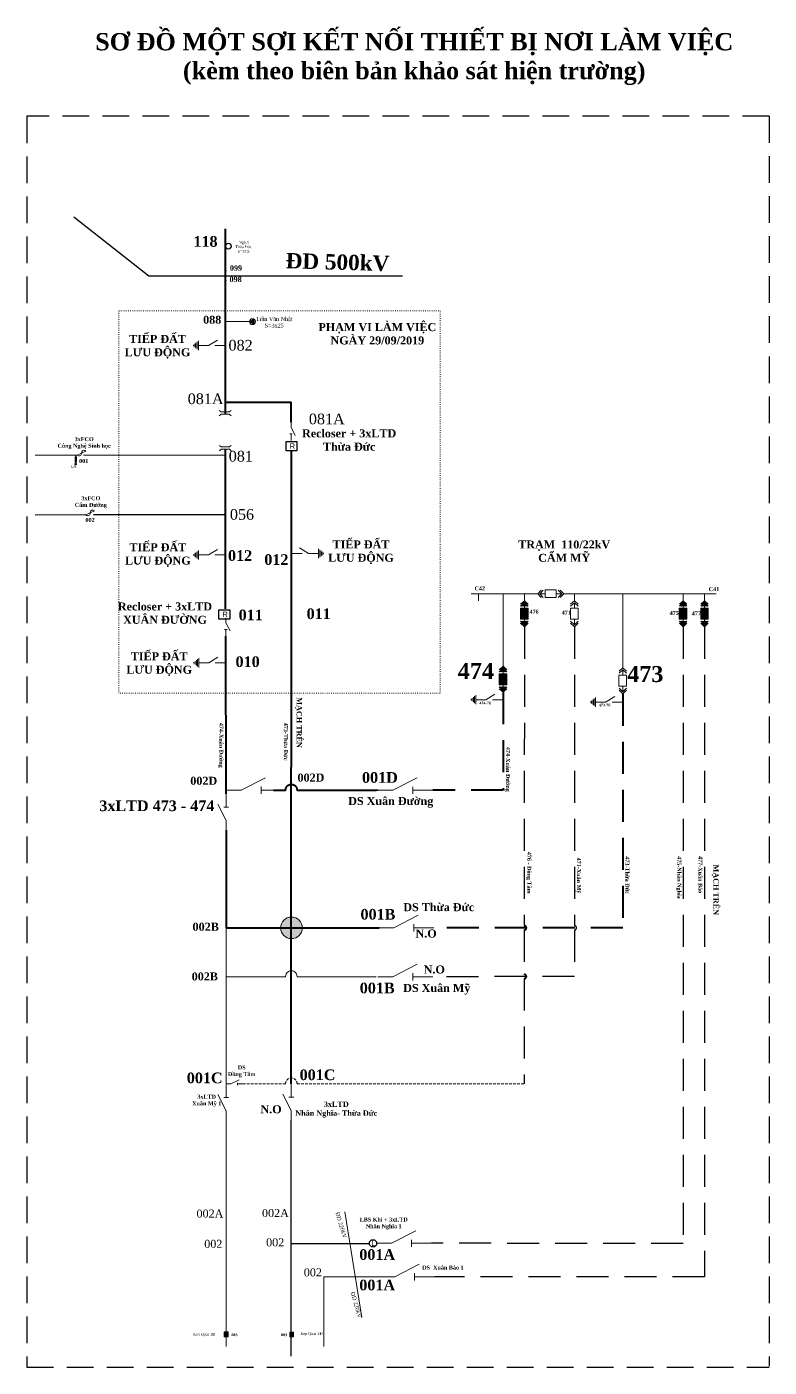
# Model space of a CAD drawing. Header units: inches. Extents: x 4393 to 9189, y -189 to 2360.
# Drawn here: x 8833.1 to 8972.2, y 1143.8 to 1395 of the extents above; entities that cross this region are included whole.
import ezdxf
from ezdxf.enums import TextEntityAlignment as Align

# ---------------------------------------------------------------- set-up
doc = ezdxf.new("R2010")
doc.units = ezdxf.units.IN
doc.header["$MEASUREMENT"] = 0
doc.linetypes.add('DASHED', pattern=[0.75, 0.5, -0.25])
doc.linetypes.add('DOT', pattern=[0.25, 0, -0.25])
for name, color, linetype, lineweight in [('Day 220kV', 6, 'Continuous', 30), ('Day 22kV', 1, 'Continuous', 25), ('TBA', 5, 'Continuous', 18), ('Text', 7, 'Continuous', 15), ('Thiet bi', 3, 'Continuous', 18)]:
    doc.layers.add(name, color=color, linetype=linetype, lineweight=lineweight)
doc.layers.add('TEXT477TANPHU', color=7, linetype='Continuous')
doc.styles.get("Standard").update_dxf_attribs({"font": 'arial.ttf'})
doc.styles.add('TimeNRoman', font='times.ttf')
doc.styles.add('TimeNRoman-B', font='timesbd.ttf')
pattern_1 = [(45, (752.08821, 22.21467), (-0.0883883476, 0.0883883476), [])]

# ---------------------------------------------------------------- blocks, each defined once
blk = doc.blocks.new('MAT CAT')
at = {"color": 0}
blk.add_lwpolyline([(-0.98, 4.76), (0.98, 4.76), (0.98, 1.94), (-0.98, 1.94)], close=True, dxfattribs=at)
for points in [[(-0.97, 5.81), (0, 6.7), (0.97, 5.81)], [(-0.97, 5.28), (0, 6.17), (0.97, 5.28)], [(0, 4.76), (0, 6.17)], [(-0.97, 1.42), (0, 0.53), (0.97, 1.42)], [(-0.97, 0.89), (0, 0), (0.97, 0.89)], [(0, 1.94), (0, 0.53)]]:
    blk.add_lwpolyline(points, dxfattribs=at)
blk = doc.blocks.new('NOI DAT')
at = {"color": 0}
for points in [[(0, 0.01), (0, -1.37)], [(0, -3.51), (0, -2.22), (-0.71, -1.04)], [(0.6, -3.51), (-0.6, -3.51)], [(-0.47, -3.67), (0.47, -3.67)], [(-0.34, -3.82), (0.34, -3.82)], [(-0.21, -3.98), (0.21, -3.98)], [(-0.08, -4.13), (0.08, -4.13)]]:
    blk.add_lwpolyline(points, dxfattribs=at)
blk = doc.blocks.new('ALTD')
at = {"color": 0}
for points in [[(3.38, 1.08), (1.27, 0), (0, 0)], [(2.99, 0.31), (2.99, -0.31)], [(2.99, 0), (4.73, 0)]]:
    blk.add_lwpolyline(points, dxfattribs=at)
blk = doc.blocks.new('FCO')
at = {"color": 0}
blk.add_lwpolyline([(0, 0, 0.707499), (1.13, 0.53, -0.707499), (2.26, 1.05, -5.301682)], format="xyb", dxfattribs=at)
blk.add_lwpolyline([(0, 0), (2.26, 1.05)], dxfattribs=at)
blk = doc.blocks.new('TBA 1P')
h = blk.add_hatch(color=4)
h.set_gradient(color1=(0, 0, 255), one_color=1, tint=1, name='SPHERICAL')
h.paths.add_polyline_path([(0.8, 0.8, 1), (-0.8, 0.8, 1)])
h.paths.add_polyline_path([(-0.77, 0.8, -1), (0.77, 0.8, -1)], flags=16)
at = {"color": 0}
for radius in [0.8, 0.769, 0.759, 0.759, 0.748, 0.737, 0.726, 0.715]:
    blk.add_circle((0, 0.8), radius, dxfattribs=at)
blk = doc.blocks.new('Re')
at = {"layer": 'Day 22kV', "color": 0}
blk.add_lwpolyline([(1873.3, 178.6), (1883.3, 178.6), (1883.3, 170.1), (1873.3, 170.1)], close=True, dxfattribs=at)
at = {"layer": 'TEXT477TANPHU', "color": 7, "true_color": 0xffffff, "insert": (1876.5, 176.9), "char_height": 5, "attachment_point": 1}
blk.add_mtext_dynamic_manual_height_columns('R', width=1.151, gutter_width=1, heights=[0], dxfattribs=at)
blk = doc.blocks.new('LBS khí')
blk.add_circle((1.1, -1.1), 3.4)
at = {"layer": 'TEXT477TANPHU', "color": 7, "true_color": 0xffffff, "insert": (-0.3, 1.4), "char_height": 5, "attachment_point": 1}
blk.add_mtext_dynamic_manual_height_columns('L', width=1.151, gutter_width=1, heights=[0], dxfattribs=at)
blk = doc.blocks.new('DUNG LUOI')
at = {"color": 0}
for points in [[(-1.01, -1.59), (-0.65, -1.1), (-0.65, 1.1), (-1.01, 1.59)], [(0.37, -1.59), (0, -1.1), (0, 1.1), (0.37, 1.59)]]:
    blk.add_lwpolyline(points, dxfattribs=at)
blk = doc.blocks.new('LA')
at = {"color": 0}
for p, q in [((0.33, -2.28), (0.53, -2.69)), ((0.33, -2.28), (0.74, -2.28)), ((0.33, -3.92), (0.33, -2.28)), ((0.33, -2.69), (0.74, -2.69)), ((0.33, -3.1), (0.74, -3.1)), ((0.33, -3.3), (0.74, -3.3)), ((0.33, -3.51), (0.74, -3.51)), ((0.33, -3.71), (0.74, -3.71)), ((0.74, -3.92), (0.33, -3.92)), ((0.52, -1.72), (0.52, -2.28)), ((0.53, -2.69), (0.74, -2.28)), ((0.53, -3.92), (0.53, -4.39)), ((0.74, -2.28), (0.74, -3.92)), ((0.88, -4.39), (0.14, -4.39)), ((0.22, -4.48), (0.8, -4.48)), ((0.3, -4.58), (0.72, -4.58)), ((0.38, -4.67), (0.64, -4.67)), ((0.46, -4.77), (0.56, -4.77))]:
    blk.add_line(p, q, dxfattribs=at)
blk = doc.blocks.new('TBA 3P')
h = blk.add_hatch(color=4)
h.set_gradient(color1=(0, 0, 255), one_color=1, tint=1, name='INVSPHERICAL')
h.paths.add_polyline_path([(-0.01, 1.58), (0, 1.6, 0.414214), (-0.8, 0.8, 0.131652), (-0.69, 0.4), (-0.68, 0.42, -0.12747), (-0.78, 0.8, -0.409402)])
h = blk.add_hatch(color=4)
h.set_gradient(color1=(0, 0, 255), one_color=1, tint=1, name='INVSPHERICAL')
h.paths.add_polyline_path([(0.8, 0.8, 1), (-0.8, 0.8, 1)])
h.paths.add_polyline_path([(-0.78, 0.8, -1), (0.78, 0.8, -1)], flags=16)
h = blk.add_hatch()
h.set_pattern_fill('AR-HBONE', color=4, scale=0.25, style=0)
h.paths.add_polyline_path([(0.69, 0.4), (0.67, 0.4, -0.566432), (-0.67, 0.4), (-0.69, 0.4, 0.57735)])
h = blk.add_hatch(color=4)
h.set_gradient(color1=(0, 0, 255), one_color=1, tint=1, name='SPHERICAL')
h.paths.add_polyline_path([(0, 1.6), (0.01, 1.58, -0.409402), (0.78, 0.8, -0.12747), (0.68, 0.42), (0.69, 0.4, 0.131652), (0.8, 0.8, 0.414214)])
at = {"color": 0}
blk.add_lwpolyline([(0, 1.6, 0, 1.39, 0), (0, 0.4, 0, 0, 0)], format="xyseb", dxfattribs=at)
blk.add_lwpolyline([(-0.69, 0.4), (0.69, 0.4), (0, 1.6)], close=True, dxfattribs=at)
for radius in [0.8, 0.778]:
    blk.add_circle((0, 0.8), radius, dxfattribs=at)

msp = doc.modelspace()

# ---------------------------------------------------------------- hatches: boundary and pattern name
at = {"layer": 'Text'}
h = msp.add_hatch(dxfattribs=at)
h.set_pattern_fill('ANSI31', color=3, style=0)
h.set_pattern_definition([(45, (741.18851, 22.21467), (-0.0883883476, 0.0883883476), [])])
edge = h.paths.add_edge_path()
edge.add_line((8925.62, 1283.59), (8926.33, 1282.94))
edge.add_line((8926.33, 1282.94), (8927.03, 1283.59))
edge = h.paths.add_edge_path()
edge.add_line((8925.62, 1283.21), (8926.33, 1282.56))
edge.add_line((8926.33, 1282.56), (8927.03, 1283.21))
edge = h.paths.add_edge_path()
edge.add_line((8925.62, 1286.39), (8926.33, 1287.04))
edge.add_line((8926.33, 1287.04), (8927.03, 1286.39))
h.paths.add_polyline_path([(8925.62, 1286.01), (8927.04, 1286.01), (8927.04, 1283.97), (8925.62, 1283.97)])
edge = h.paths.add_edge_path()
edge.add_line((8925.62, 1286.77), (8926.33, 1287.42))
edge.add_line((8926.33, 1287.42), (8927.03, 1286.77))
edge = h.paths.add_edge_path()
edge.add_line((8926.33, 1283.97), (8926.33, 1282.94))
edge = h.paths.add_edge_path()
edge.add_line((8926.33, 1286.01), (8926.33, 1287.04))
h = msp.add_hatch(dxfattribs=at)
h.set_pattern_fill('ANSI31', color=3, style=0)
h.set_pattern_definition(pattern_1)
edge = h.paths.add_edge_path()
edge.add_line((8955.39, 1283.59), (8956.09, 1282.94))
edge.add_line((8956.09, 1282.94), (8956.8, 1283.59))
edge = h.paths.add_edge_path()
edge.add_line((8955.39, 1283.21), (8956.09, 1282.56))
edge.add_line((8956.09, 1282.56), (8956.8, 1283.21))
edge = h.paths.add_edge_path()
edge.add_line((8955.39, 1286.39), (8956.09, 1287.04))
edge.add_line((8956.09, 1287.04), (8956.8, 1286.39))
h.paths.add_polyline_path([(8955.39, 1286.01), (8956.8, 1286.01), (8956.8, 1283.97), (8955.39, 1283.97)])
edge = h.paths.add_edge_path()
edge.add_line((8955.39, 1286.77), (8956.09, 1287.42))
edge.add_line((8956.09, 1287.42), (8956.8, 1286.77))
edge = h.paths.add_edge_path()
edge.add_line((8956.09, 1283.97), (8956.09, 1282.94))
edge = h.paths.add_edge_path()
edge.add_line((8956.09, 1286.01), (8956.09, 1287.04))
h = msp.add_hatch(dxfattribs=at)
h.set_pattern_fill('ANSI31', color=3, style=0)
h.set_pattern_definition(pattern_1)
edge = h.paths.add_edge_path()
edge.add_line((8959.38, 1283.59), (8960.09, 1282.94))
edge.add_line((8960.09, 1282.94), (8960.79, 1283.59))
edge = h.paths.add_edge_path()
edge.add_line((8959.38, 1283.21), (8960.09, 1282.56))
edge.add_line((8960.09, 1282.56), (8960.79, 1283.21))
edge = h.paths.add_edge_path()
edge.add_line((8959.38, 1286.39), (8960.09, 1287.04))
edge.add_line((8960.09, 1287.04), (8960.79, 1286.39))
h.paths.add_polyline_path([(8959.38, 1286.01), (8960.8, 1286.01), (8960.8, 1283.97), (8959.38, 1283.97)])
edge = h.paths.add_edge_path()
edge.add_line((8959.38, 1286.77), (8960.09, 1287.42))
edge.add_line((8960.09, 1287.42), (8960.79, 1286.77))
edge = h.paths.add_edge_path()
edge.add_line((8960.09, 1283.97), (8960.09, 1282.94))
edge = h.paths.add_edge_path()
edge.add_line((8960.09, 1286.01), (8960.09, 1287.04))
h = msp.add_hatch(dxfattribs=at)
h.set_pattern_fill('ANSI31', color=3, style=0)
h.set_pattern_definition([(45, (741.18851, 9.93638), (-0.0883883476, 0.0883883476), [])])
edge = h.paths.add_edge_path()
edge.add_line((8921.63, 1271.31), (8922.33, 1270.67))
edge.add_line((8922.33, 1270.67), (8923.04, 1271.31))
edge = h.paths.add_edge_path()
edge.add_line((8921.63, 1270.93), (8922.33, 1270.28))
edge.add_line((8922.33, 1270.28), (8923.04, 1270.93))
edge = h.paths.add_edge_path()
edge.add_line((8921.63, 1274.11), (8922.33, 1274.76))
edge.add_line((8922.33, 1274.76), (8923.04, 1274.11))
h.paths.add_polyline_path([(8921.63, 1273.73), (8923.04, 1273.73), (8923.04, 1271.69), (8921.63, 1271.69)])
edge = h.paths.add_edge_path()
edge.add_line((8921.63, 1274.5), (8922.33, 1275.14))
edge.add_line((8922.33, 1275.14), (8923.04, 1274.5))
edge = h.paths.add_edge_path()
edge.add_line((8922.33, 1271.69), (8922.33, 1270.67))
edge = h.paths.add_edge_path()
edge.add_line((8922.33, 1273.73), (8922.33, 1274.76))
h = msp.add_hatch(color=1, dxfattribs=at)
edge = h.paths.add_edge_path()
edge.add_arc((8882.67, 1226.11), 2.02, 0, 360)
at = {"layer": 'Text', "lineweight": 15}
h = msp.add_hatch(dxfattribs=at)
h.set_pattern_fill('ANSI38', color=4, scale=0.5, style=0)
h.set_pattern_definition([(45, (8727.08201, 262.083547), (-0.044194174, 0.044194174), []), (135, (8727.08201, 262.083547), (-0.1325825215, 0.044194174), [0.15625, -0.09375])])
h.paths.add_polyline_path([(8870.79, 1150.39), (8870.06, 1150.39), (8870.06, 1149.48), (8870.79, 1149.48)])
h = msp.add_hatch(dxfattribs=at)
h.set_pattern_fill('ANSI38', color=4, scale=0.5, style=0)
h.set_pattern_definition([(45, (8739.358676, 262.031865), (-0.044194174, 0.044194174), []), (135, (8739.358676, 262.031865), (-0.1325825215, 0.044194174), [0.15625, -0.09375])])
h.paths.add_polyline_path([(8883.07, 1150.34), (8882.34, 1150.34), (8882.34, 1149.43), (8883.07, 1149.43)])

# ---------------------------------------------------------------- linework, layer by layer
at = {"layer": 'Day 220kV', "color": 6}
for p, q in [((8841.89, 1359.38), (8855.96, 1348.34)), ((8855.96, 1348.34), (8903.46, 1348.34))]:
    msp.add_line(p, q, dxfattribs=at)
at = {"layer": 'Day 220kV', "lineweight": 15}
msp.add_lwpolyline([(8895.85, 1153.05), (8892.7, 1172.89)], dxfattribs=at)
at = {"layer": 'Day 22kV', "color": 4, "lineweight": 40}
for p, q in [((8882.6, 1320.89), (8882.59, 1324.66)), ((8882.64, 1196.9), (8882.69, 1315.54))]:
    msp.add_line(p, q, dxfattribs=at)
at = {"layer": 'Day 22kV', "color": 50, "lineweight": 40}
msp.add_line((8870.44, 1251.26), (8870.37, 1280.78), dxfattribs=at)
at = {"layer": 'Day 22kV', "color": 50, "lineweight": 35}
msp.add_line((8898.88, 1251.9), (8883.73, 1251.91), dxfattribs=at)
at = {"layer": 'Day 22kV', "color": 2, "linetype": 'DASHED', "lineweight": 40, "ltscale": 12}
msp.add_line((8922.33, 1251.91), (8909.17, 1251.9), dxfattribs=at)
at = {"layer": 'Day 22kV', "color": 2, "lineweight": 40}
msp.add_line((8870.45, 1244.4), (8870.44, 1226.13), dxfattribs=at)
at = {"layer": 'Day 22kV', "color": 4, "lineweight": 40}
for points in [[(8870.31, 1322.38), (8870.31, 1357.13)], [(8870.31, 1324.66), (8882.61, 1324.66)], [(8882.63, 1226.13), (8899.08, 1226.13)]]:
    msp.add_lwpolyline(points, dxfattribs=at)
at = {"layer": 'Day 22kV', "color": 4, "lineweight": 15}
msp.add_lwpolyline([(8870.31, 1339.75), (8874.79, 1339.75)], dxfattribs=at)
at = {"layer": 'Day 22kV', "color": 50, "lineweight": 15}
for points in [[(8842.51, 1314.73), (8834.6, 1314.73)], [(8843.67, 1314.73), (8870.31, 1314.73)]]:
    msp.add_lwpolyline(points, dxfattribs=at)
at = {"layer": 'Day 22kV', "color": 50, "lineweight": 40}
for points in [[(8870.31, 1307.76), (8870.31, 1315.82)], [(8870.33, 1285.93), (8870.29, 1310.27), (8870.29, 1310.27)]]:
    msp.add_lwpolyline(points, dxfattribs=at)
at = {"layer": 'Day 22kV', "color": 50, "lineweight": 30}
for points in [[(8844.15, 1303.51), (8834.6, 1303.5)], [(8870.3, 1303.52), (8845.53, 1303.52)]]:
    msp.add_lwpolyline(points, dxfattribs=at)
at = {"layer": 'Day 22kV', "lineweight": 15, "const_width": 0.227}
for points in [[(8916.35, 1288.74), (8928.85, 1288.74)], [(8933.72, 1288.74), (8962.34, 1288.74)]]:
    msp.add_lwpolyline(points, dxfattribs=at)
at = {"layer": 'Day 22kV', "lineweight": 15}
for points in [[(8917.7, 1287.42), (8917.7, 1288.74)], [(8922.33, 1275.22), (8922.33, 1288.74)], [(8926.33, 1287.42), (8926.33, 1288.74)], [(8935.71, 1287.42), (8935.71, 1288.74)], [(8944.78, 1274.86), (8944.78, 1288.74)], [(8956.09, 1287.42), (8956.09, 1288.74)], [(8960.09, 1287.42), (8960.09, 1288.74)]]:
    msp.add_lwpolyline(points, dxfattribs=at)
at = {"layer": 'Day 22kV', "linetype": 'DASHED', "lineweight": 25, "ltscale": 12}
msp.add_lwpolyline([(8956.09, 1282.56), (8956.09, 1166.97), (8908.93, 1166.98)], dxfattribs=at)
at = {"layer": 'Day 22kV', "color": 5, "linetype": 'DASHED', "lineweight": 25, "ltscale": 12}
msp.add_lwpolyline([(8960.09, 1282.56), (8960.09, 1160.69), (8909.54, 1160.69)], dxfattribs=at)
at = {"layer": 'Day 22kV', "color": 30, "linetype": 'DASHED', "lineweight": 25, "ltscale": 12}
for points in [[(8926.33, 1282.56), (8926.31, 1226.53)], [(8926.31, 1225.72), (8926.3, 1217.4)], [(8926.3, 1216.6), (8926.29, 1196.86)]]:
    msp.add_lwpolyline(points, dxfattribs=at)
at = {"layer": 'Day 22kV', "color": 6, "linetype": 'DASHED', "lineweight": 25, "ltscale": 12}
for points in [[(8935.71, 1282.56), (8935.71, 1226.53)], [(8935.71, 1225.73), (8935.71, 1216.99), (8909.17, 1216.95)]]:
    msp.add_lwpolyline(points, dxfattribs=at)
at = {"layer": 'Day 22kV', "color": 4, "linetype": 'DASHED', "lineweight": 40, "ltscale": 12}
msp.add_lwpolyline([(8944.78, 1270), (8944.78, 1226.13), (8909.37, 1226.13)], dxfattribs=at)
at = {"layer": 'Day 22kV', "color": 2, "linetype": 'DASHED', "lineweight": 40, "ltscale": 12}
msp.add_lwpolyline([(8922.33, 1270.28), (8922.33, 1251.91)], dxfattribs=at)
at = {"layer": 'Day 22kV', "color": 50, "lineweight": 40}
msp.add_lwpolyline([(8879.29, 1251.91), (8881.57, 1251.91, -1.034498), (8883.73, 1251.91), (8898.53, 1251.91)], format="xyb", dxfattribs=at)
at = {"layer": 'Day 22kV', "color": 2, "lineweight": 40}
msp.add_lwpolyline([(8870.44, 1226.13), (8882.63, 1226.13)], dxfattribs=at)
at = {"layer": 'Day 22kV', "color": 6, "lineweight": 15}
msp.add_lwpolyline([(8870.44, 1196.86), (8870.44, 1226.13)], dxfattribs=at)
msp.add_lwpolyline([(8870.44, 1216.95), (8881.56, 1216.95, -1.034498), (8883.72, 1216.95), (8898.53, 1216.95)], format="xyb", dxfattribs=at)
at = {"layer": 'Day 22kV', "color": 30, "linetype": 'DASHED', "lineweight": 15}
msp.add_lwpolyline([(8873.56, 1196.86), (8881.56, 1196.86, -1.034498), (8883.72, 1196.86), (8926.29, 1196.85)], format="xyb", dxfattribs=at)
at = {"layer": 'Day 22kV', "color": 30, "lineweight": 15}
msp.add_lwpolyline([(8870.4, 1147.65), (8870.44, 1190)], dxfattribs=at)
at = {"layer": 'Day 22kV', "lineweight": 30}
for points in [[(8882.64, 1145.8), (8882.64, 1146.59), (8882.64, 1190.04)], [(8882.69, 1166.97), (8897.26, 1166.97)]]:
    msp.add_lwpolyline(points, dxfattribs=at)
at = {"layer": 'Day 22kV', "color": 5, "lineweight": 15}
for points in [[(8888.76, 1147.65), (8888.76, 1160.7)], [(8888.76, 1160.7), (8899.25, 1160.69)]]:
    msp.add_lwpolyline(points, dxfattribs=at)
at = {"layer": 'Day 22kV', "color": 4, "lineweight": 15}
for centre in [(8870.31, 1349.34), (8870.31, 1347.38)]:
    msp.add_circle(centre, 0.112, dxfattribs=at)
at = {"layer": 'Day 22kV', "color": 30, "linetype": 'DASHED', "lineweight": 40, "ltscale": 12}
for centre in [(8926.31, 1226.12), (8926.3, 1217)]:
    msp.add_arc(centre, 0.403, 269.9073, 89.9073, dxfattribs=at)
at = {"layer": 'Day 22kV', "color": 6, "linetype": 'DASHED', "lineweight": 25, "ltscale": 12}
msp.add_arc((8935.71, 1226.13), 0.403, 270, 90, dxfattribs=at)
at = {"layer": 'Text', "color": 3}
msp.add_line((8882.61, 1324.66), (8882.61, 1322.7), dxfattribs=at)
at = {"layer": 'Text', "color": 3, "linetype": 'DASHED', "lineweight": 30, "ltscale": 10}
for points in [[(8972.23, 1378.25), (8833.05, 1378.24), (8833.05, 1143.76), (8972.23, 1143.76)], [(8972.23, 1378.25), (8972.23, 1143.93)]]:
    msp.add_lwpolyline(points, dxfattribs=at)
at = {"layer": 'Text', "color": 7, "linetype": 'DOT'}
msp.add_lwpolyline([(8850.33, 1341.78), (8910.53, 1341.78), (8910.53, 1270.1), (8850.33, 1270.1)], close=True, dxfattribs=at)
at = {"layer": 'Text', "color": 4, "lineweight": 15}
for points in [[(8870.06, 1150.39), (8870.79, 1150.39), (8870.79, 1149.48), (8870.06, 1149.48)], [(8882.34, 1150.34), (8883.07, 1150.34), (8883.07, 1149.43), (8882.34, 1149.43)]]:
    msp.add_lwpolyline(points, close=True, dxfattribs=at)
at = {"layer": 'Text', "color": 4}
msp.add_circle((8882.67, 1226.11), 2.02, dxfattribs=at)

# ---------------------------------------------------------------- block references
at = {"color": 0, "lineweight": 15, "xscale": 0.2015999999994165, "yscale": 0.2015999999998712, "zscale": 0.2016}
msp.add_blockref('LBS khí', (8897.73, 1167.2), dxfattribs=at)
at = {"layer": 'Day 22kV', "color": 0, "lineweight": 15, "xscale": 0.2015999999994165, "yscale": 0.2015999999998712, "zscale": 0.2016}
for p in [(8504.03, 1281.26), (8491.42, 1249.71)]:
    msp.add_blockref('Re', p, dxfattribs=at)
at = {"layer": 'TBA', "lineweight": 15, "xscale": 0.6955200000002151, "yscale": 0.6955199999999877, "zscale": 0.6955200000001468}
msp.add_blockref('TBA 1P', (8870.84, 1353.34), dxfattribs=at)
at = {"layer": 'TBA', "lineweight": 15, "xscale": 0.6955199999999877, "yscale": 0.6955199999999877, "zscale": 0.6955200000001468, "rotation": 90}
msp.add_blockref('TBA 3P', (8875.91, 1339.75), dxfattribs=at)
at = {"layer": 'Thiet bi', "lineweight": 15}
for name, p, xscale, yscale, zscale, rotation in [('NOI DAT', (8870.31, 1335.28), 1.451520000000073, 1.451520000000073, 1.451520000000147, 270), ('DUNG LUOI', (8870.25, 1322.38), 0.6955199999999877, 0.6955199999999877, 0.6955200000001468, 270), ('ALTD', (8882.6, 1320.89), 0.7257600000000366, 0.7257600000000366, 0.7257600000000735, 270), ('DUNG LUOI', (8870.26, 1315.82), 0.6955199999999877, 0.6955199999999877, 0.6955200000001468, 270), ('NOI DAT', (8870.31, 1296.01), 1.451520000000073, 1.451520000000073, 1.451520000000147, 270), ('NOI DAT', (8882.67, 1296.29), -1.451520000000076, 1.451520000000078, 1.451520000000147, 90.10174634688583), ('MAT CAT', (8928.85, 1288.74), 0.7257600000000366, 0.7257600000000366, 0.7257600000000735, 270), ('ALTD', (8870.37, 1284.22), 0.7257600000000366, 0.7257600000000366, 0.7257600000000735, 270), ('NOI DAT', (8870.38, 1275.8), 1.451520000000073, 1.451520000000073, 1.451520000000147, 270), ('NOI DAT', (8922.33, 1268.89), 1.451520000000073, 1.451520000000073, 1.451520000000147, 270), ('NOI DAT', (8944.77, 1268.44), 1.451520000000073, 1.451520000000073, 1.451520000000147, 270), ('ALTD', (8870.44, 1244.4), 1.451520000000073, 1.451520000000073, 1.451520000000147, 90), ('ALTD', (8870.44, 1190), 1.451520000000073, 1.451520000000073, 1.451520000000147, 90), ('ALTD', (8882.64, 1190.04), 1.451520000000073, 1.451520000000073, 1.451520000000147, 90)]:
    msp.add_blockref(name, p, dxfattribs=dict(at, xscale=xscale, yscale=yscale, zscale=zscale, rotation=rotation))
for name, p, xscale, yscale, zscale in [('LA', (8841.93, 1315.76), 0.6037500000002183, 0.6037500000002183, 0.6037500000001272), ('FCO', (8842.51, 1314.73), 0.725760000000264, 0.7257600000000366, 0.7257600000000735), ('FCO', (8844.11, 1303.52), 0.725760000000264, 0.7257600000000366, 0.7257600000000735), ('MAT CAT', (8926.33, 1282.56), 0.725760000000264, 0.7257600000000366, 0.7257600000000735), ('MAT CAT', (8935.71, 1282.56), 0.725760000000264, 0.7257600000000366, 0.7257600000000735), ('MAT CAT', (8956.09, 1282.56), 0.725760000000264, 0.7257600000000366, 0.7257600000000735), ('MAT CAT', (8960.09, 1282.56), 0.725760000000264, 0.7257600000000366, 0.7257600000000735), ('MAT CAT', (8922.33, 1270.28), 0.725760000000264, 0.7257600000000366, 0.7257600000000735), ('MAT CAT', (8944.78, 1270), 0.725760000000264, 0.7257600000000366, 0.7257600000000735), ('ALTD', (8870.45, 1251.91), 2.177279999999882, 2.177280000000337, 2.17728000000022), ('ALTD', (8898.88, 1251.9), 2.177279999999882, 2.177280000000337, 2.17728000000022), ('ALTD', (8899.08, 1226.13), 2.177279999999882, 2.177280000000337, 2.17728000000022), ('ALTD', (8898.88, 1216.95), 2.177279999999882, 2.177280000000337, 2.17728000000022), ('ALTD', (8870.41, 1196.86), 0.725760000000264, 0.7257600000000366, 0.7257600000000735), ('ALTD', (8898.63, 1166.98), 2.177279999999882, 2.177280000000337, 2.17728000000022), ('ALTD', (8899.25, 1160.69), 2.177279999999882, 2.177280000000337, 2.17728000000022)]:
    msp.add_blockref(name, p, dxfattribs=dict(at, xscale=xscale, yscale=yscale, zscale=zscale))

# ---------------------------------------------------------------- texts
at = {"layer": 'Text', "color": 4, "lineweight": 15}
for s, height, style, p in [('118', 2, 'TimeNRoman-B', (8866.55, 1353.79)), ('099', 1, 'TimeNRoman-B', (8872.27, 1349.3)), ('098', 1, 'TimeNRoman-B', (8872.2, 1347.17)), ('088', 1.5, 'TimeNRoman-B', (8867.81, 1339.36)), ('LA', 0.5, 'TimeNRoman', (8841.81, 1312.41)), ('001', 0.75, 'TimeNRoman-B', (8843.71, 1313.24)), ('002', 0.75, 'TimeNRoman-B', (8844.92, 1302.2)), ('C42', 0.75, 'TimeNRoman-B', (8917.97, 1289.39)), ('C41', 0.75, 'TimeNRoman-B', (8961.87, 1289.23)), ('476', 0.75, 'TimeNRoman-B', (8928.15, 1285.01)), ('471', 0.75, 'TimeNRoman-B', (8934.18, 1284.84)), ('475', 0.75, 'TimeNRoman-B', (8954.42, 1284.75)), ('477', 0.75, 'TimeNRoman-B', (8958.56, 1284.69)), ('474', 3, 'TimeNRoman-B', (8917.23, 1272.76)), ('473', 3, 'TimeNRoman-B', (8949, 1272.2)), ('002D', 1.5, 'TimeNRoman-B', (8866.22, 1252.94)), ('002D', 1.5, 'TimeNRoman-B', (8886.32, 1253.54)), ('002B', 1.508, 'TimeNRoman-B', (8866.59, 1225.57)), ('002B', 1.5, 'TimeNRoman-B', (8866.42, 1216.26)), ('002A', 1.5, 'TimeNRoman', (8879.66, 1171.91)), ('002A', 1.5, 'TimeNRoman', (8867.39, 1171.81)), ('002', 1.5, 'TimeNRoman', (8868.02, 1166.14)), ('002', 1.5, 'TimeNRoman', (8879.62, 1166.41)), ('002', 1.5, 'TimeNRoman', (8886.68, 1160.78)), ('003', 0.5, 'TimeNRoman-B', (8871.98, 1149.58)), ('003', 0.5, 'TimeNRoman-B', (8881.3, 1149.58))]:
    msp.add_text(s, height=height, dxfattribs=dict(at, style=style)).set_placement(p, align=Align.CENTER)
at = {"layer": 'Text', "style": 'TimeNRoman-B'}
msp.add_text('ÐD 500kV', height=2.88, rotation=358.3413, dxfattribs=at).set_placement((8891.26, 1349.49), align=Align.CENTER)
at = {"layer": 'Text', "color": 2, "lineweight": 15}
for s, style, p in [('082', 'TimeNRoman', (8873.13, 1334.33)), ('081A', 'TimeNRoman', (8866.58, 1324.29)), ('081A', 'TimeNRoman', (8889.29, 1320.51)), ('081', 'TimeNRoman', (8873.18, 1313.53)), ('056', 'TimeNRoman', (8873.39, 1302.61)), ('012', 'TimeNRoman-B', (8873.04, 1294.9)), ('012', 'TimeNRoman-B', (8879.84, 1294.15)), ('011', 'TimeNRoman-B', (8875.03, 1283.77)), ('011', 'TimeNRoman-B', (8887.77, 1284)), ('010', 'TimeNRoman-B', (8874.45, 1275.01)), ('001D', 'TimeNRoman-B', (8899.25, 1253.31)), ('001B', 'TimeNRoman-B', (8898.88, 1227.66)), ('001B ', 'TimeNRoman-B', (8899.12, 1213.84)), ('001C ', 'TimeNRoman-B', (8866.78, 1196.99)), ('001C ', 'TimeNRoman-B', (8887.93, 1197.57)), ('001A ', 'TimeNRoman-B', (8899.12, 1163.87)), ('001A ', 'TimeNRoman-B', (8899.12, 1158.16))]:
    msp.add_text(s, height=2, dxfattribs=dict(at, style=style)).set_placement(p, align=Align.CENTER)
at = {"layer": 'Text', "color": 2, "lineweight": 15, "style": 'TimeNRoman-B'}
for p in [(8883.62, 1264.59), (8961.76, 1233.25)]:
    msp.add_text('MẠCH TRÊN', height=1, rotation=270, dxfattribs=at).set_placement(p, align=Align.CENTER)
at = {"layer": 'Text', "color": 4, "lineweight": 15}
for s, height, rotation, style, p in [('474-76', 0.5, 0.8, 'TimeNRoman-B', (8918.98, 1268.01)), ('473-76', 0.5, 0.8, 'TimeNRoman-B', (8941.37, 1267.62)), ('ÐD 220kV', 0.75, 286.299, 'TimeNRoman', (8891.62, 1170.29)), ('ÐD 220kV', 0.75, 286.299, 'TimeNRoman', (8894.45, 1155.35))]:
    msp.add_text(s, height=height, rotation=rotation, dxfattribs=dict(at, style=style)).set_placement(p, align=Align.CENTER)
at = {"layer": 'Text', "color": 4, "lineweight": 15, "attachment_point": 5}
for s, insert, char_height, width, style in [('{\\fTimes New Roman|b1|i0|c0|p18;SƠ ĐỒ MỘT SỢI KẾT NỐI THIẾT BỊ NƠI LÀM VIỆC\\P(kèm theo biên bản khảo sát hiện trường)}', (8905.68, 1388.98), 3.2464, 123.8031, 'TimeNRoman'), ('Ngã 3 \\PThừa {\\fTimes New Roman|b0|i0|c238|p18;Đ}ức\\PS=37,5', (8873.71, 1353.72), 0.5, 6.8946, 'TimeNRoman'), ('Trần Văn Nhật S=3x25', (8879.42, 1339.64), 0.75, 6.8946, 'TimeNRoman'), ('{\\fTimes New Roman|b1|i0|c0|p18;PHẠM VI LÀM VIỆC\\PNGÀY 29/09/2019}', (8898.77, 1337.47), 1.5, 38.1288, 'TimeNRoman'), ('{\\fTimes New Roman|b1|i0|c0|p18;\\C3;TIẾP ĐẤT \\PLƯU ĐỘNG}', (8857.55, 1335.04), 1.5, 38.1288, 'TimeNRoman'), ('Recloser + 3xLTD\\PThừa Đức', (8893.48, 1317.55), 1.5, 25.0147, 'TimeNRoman-B'), ('3xFCO\\PCông Nghệ Sinh học', (8843.81, 1316.98), 0.75, 10.674, 'TimeNRoman-B'), ('3xFCO\\PCẩm {\\fTimes New Roman|b1|i0|c238|p18;Đ\\fTimes New Roman|b1|i0|c163|p18;ư}ờng', (8845.05, 1305.91), 0.75, 7.1944, 'TimeNRoman-B'), ('{\\fTimes New Roman|b1|i0|c0|p18;\\C3;TIẾP ĐẤT \\PLƯU ĐỘNG}', (8895.7, 1296.52), 1.5, 38.1288, 'TimeNRoman'), ('{\\fTimes New Roman|b1|i0|c0|p18;\\C3;TIẾP ĐẤT \\PLƯU ĐỘNG}', (8857.62, 1295.99), 1.5, 38.1288, 'TimeNRoman'), ('{\\fTimes New Roman|b1|i0|c0|p18;TRẠM  110/22kV CẨM MỸ}', (8933.8, 1296.72), 1.5, 20.3214, 'TimeNRoman'), ('Recloser + 3xLTD\\PXUÂN ĐƯỜNG', (8858.96, 1285.1), 1.5, 25.0147, 'TimeNRoman-B'), ('{\\fTimes New Roman|b1|i0|c0|p18;\\C3;TIẾP ĐẤT \\PLƯU ĐỘNG}', (8857.87, 1275.54), 1.5, 38.1288, 'TimeNRoman'), ('3xLTD 473 - 474', (8857.44, 1248.98), 2, 24.2386, 'TimeNRoman-B'), ('DS Xuân Đường', (8901.28, 1249.64), 1.5, 20.5502, 'TimeNRoman-B'), ('DS Thừa Đức', (8910.28, 1229.98), 1.5, 20.5502, 'TimeNRoman-B'), ('{\\fTimes New Roman|b1|i0|c0|p18;\\C1;N.O}', (8907.91, 1225.04), 1.5, 2.4539, 'TimeNRoman'), ('{\\fTimes New Roman|b1|i0|c0|p18;\\C1;N.O}', (8909.44, 1218.3), 1.5, 2.4539, 'TimeNRoman'), ('DS Xuân Mỹ', (8909.91, 1214.6), 1.5, 20.5502, 'TimeNRoman-B'), ('DS \\PĐồng Tâm', (8873.34, 1199.2), 0.75, 7.0838, 'TimeNRoman-B'), ('3xLTD\\PXuân Mỹ 1', (8866.78, 1193.71), 0.75, 7.9488, 'TimeNRoman-B'), ('3xLTD\\PNhân Nghĩa- Thừa Đức', (8891.07, 1192.05), 1, 38.645, 'TimeNRoman-B'), ('{\\fTimes New Roman|b1|i0|c0|p18;\\C1;N.O}', (8878.84, 1192.09), 1.5, 2.4539, 'TimeNRoman'), ('LBS Khí + 3xLTD \\PNhân Nghĩa 1', (8899.96, 1170.69), 0.75, 13.8138, 'TimeNRoman-B'), ('DS  Xuân Bảo 1', (8911.06, 1162.43), 0.75, 19.775, 'TimeNRoman-B'), ('Kẹp Quai TĐ', (8866.31, 1149.85), 0.5, 7.0291, 'TimeNRoman'), ('Kẹp Quai TĐ', (8886.43, 1149.99), 0.5, 7.0291, 'TimeNRoman')]:
    msp.add_mtext(s, dxfattribs=dict(at, insert=insert, char_height=char_height, width=width, style=style))
at = {"layer": 'Text', "color": 4, "lineweight": 15, "char_height": 0.75, "attachment_point": 5, "rotation": 270, "style": 'TimeNRoman'}
for s, insert, width in [('{\\fTimes New Roman|b1|i0|c0|p18;474-Xuân Đường}', (8869.39, 1260.35), 9.5943), ('{\\fTimes New Roman|b1|i0|c0|p18;473-Thừa \\fTimes New Roman|b1|i0|c238|p18;Đ\\fTimes New Roman|b1|i0|c0|p18;ức}', (8881.61, 1261.03), 9.5943), ('{\\fTimes New Roman|b1|i0|c0|p18;474-Xuân Đường}', (8923.15, 1255.83), 18.035), ('{\\fTimes New Roman|b1|i0|c0|p18;476 - Đồng Tâm}', (8927.12, 1236.45), 18.035), ('{\\fTimes New Roman|b1|i0|c0|p18;471-Xuân Mỹ}', (8936.43, 1235.93), 16.395), ('{\\fTimes New Roman|b1|i0|c0|p18;473-Thừa \\fTimes New Roman|b1|i0|c238|p18;Đ\\fTimes New Roman|b1|i0|c0|p18;ức}', (8945.63, 1236), 18.035), ('{\\fTimes New Roman|b1|i0|c0|p18;475-Nhân Nghĩa}', (8955.24, 1235.57), 17.4673), ('{\\fTimes New Roman|b1|i0|c0|p18;477-Xuân Bảo }', (8959.34, 1236.1), 18.3404)]:
    msp.add_mtext(s, dxfattribs=dict(at, insert=insert, width=width))

doc.saveas('drawing.dxf')
